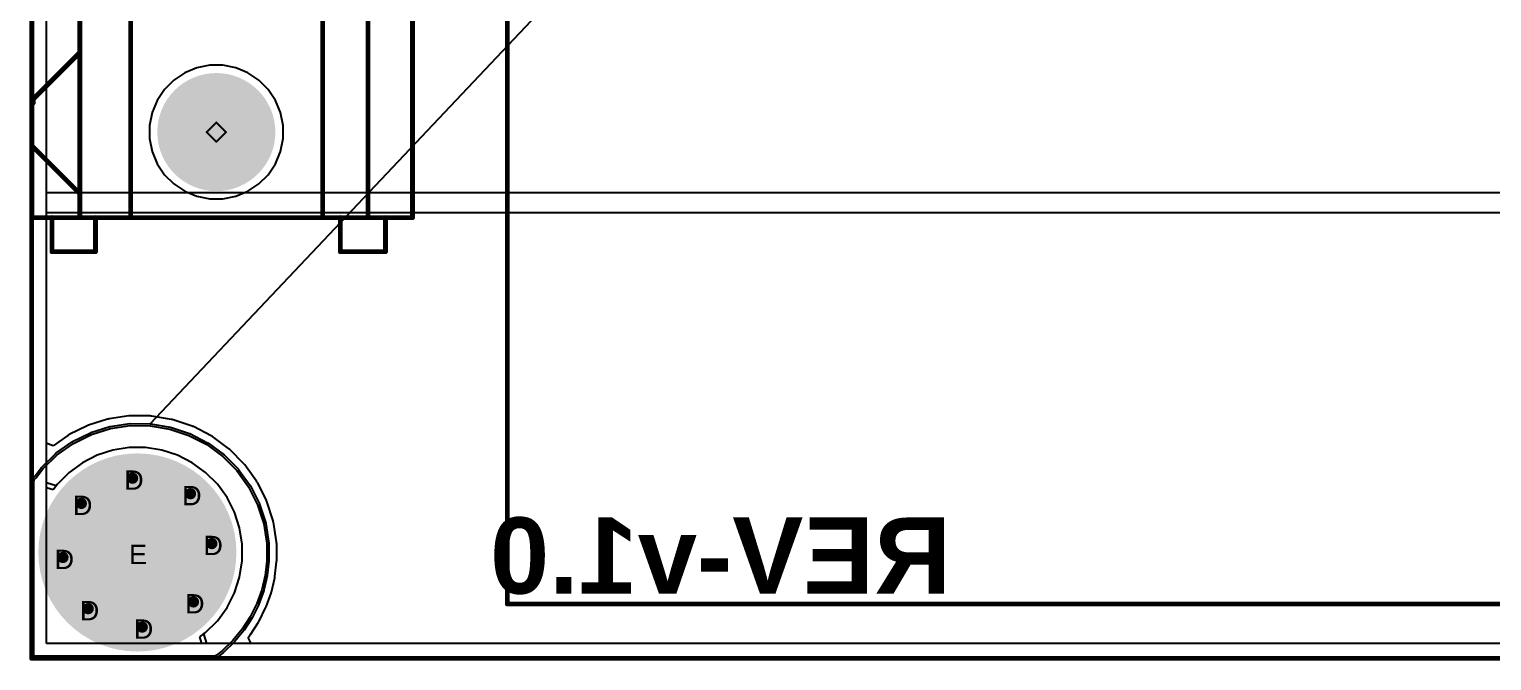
# Model space of a CAD drawing. Header units: inches. Extents: x 0 to 5032, y 0 to 5323.
# Drawn here: x -0.06 to 38.36, y -0.06 to 16.52 of the extents above; entities that cross this region are included whole.
import ezdxf

# ---------------------------------------------------------------- set-up
doc = ezdxf.new("R2010")
doc.units = ezdxf.units.IN
for name, color, linetype in [('Board Outline', 216, 'Continuous'), ('Bottom Layer', 5, 'Continuous'), ('Bottom Overlay', 54, 'Continuous'), ('Bottom Solder', 6, 'Continuous'), ('Dimension', 6, 'Continuous'), ('Drill Drawing', 1, 'Continuous'), ('Layer 1', 16, 'Continuous'), ('Layer 2', 76, 'Continuous'), ('Multi-Layer', 9, 'Continuous'), ('Pad Holes', 156, 'Continuous'), ('Top Layer', 1, 'Continuous'), ('Top Overlay', 2, 'Continuous'), ('Top Solder', 216, 'Continuous'), ('Via Holes', 16, 'Continuous')]:
    doc.layers.add(name, color=color, linetype=linetype)
doc.styles.add('Arial', font='', dxfattribs={"height": 0.2})
doc.styles.add('Arial_Bold', font='', dxfattribs={"height": 0.2})
doc.styles.get('Arial').set_extended_font_data('Arial')
doc.styles.get('Arial_Bold').set_extended_font_data('Arial', bold=True)

# ---------------------------------------------------------------- blocks, each defined once
blk = doc.blocks.new('DB128L_5_08_3P_BK_S_428')
at = {"layer": 'Bottom Layer'}
h = blk.add_hatch(color=5, dxfattribs=at)
edge = h.paths.add_edge_path()
edge.add_arc((-5.08, 0), 1.5, 0, 360)
h = blk.add_hatch(color=5, dxfattribs=at)
edge = h.paths.add_edge_path()
edge.add_arc((0, 0), 1.5, 0, 360)
h = blk.add_hatch(color=5, dxfattribs=at)
edge = h.paths.add_edge_path()
edge.add_arc((5.08, 0), 1.5, 0, 360)
at = {"layer": 'Bottom Solder'}
h = blk.add_hatch(color=6, dxfattribs=at)
edge = h.paths.add_edge_path()
edge.add_arc((-5.08, 0), 1.551, 0, 360)
h = blk.add_hatch(color=6, dxfattribs=at)
edge = h.paths.add_edge_path()
edge.add_arc((0, 0), 1.551, 0, 360)
h = blk.add_hatch(color=6, dxfattribs=at)
edge = h.paths.add_edge_path()
edge.add_arc((5.08, 0), 1.551, 0, 360)
at = {"layer": 'Layer 1'}
h = blk.add_hatch(color=16, dxfattribs=at)
edge = h.paths.add_edge_path()
edge.add_arc((-5.08, 0), 1.5, 0, 360)
h = blk.add_hatch(color=16, dxfattribs=at)
edge = h.paths.add_edge_path()
edge.add_arc((0, 0), 1.5, 0, 360)
h = blk.add_hatch(color=16, dxfattribs=at)
edge = h.paths.add_edge_path()
edge.add_arc((5.08, 0), 1.5, 0, 360)
at = {"layer": 'Layer 2'}
h = blk.add_hatch(color=76, dxfattribs=at)
edge = h.paths.add_edge_path()
edge.add_arc((-5.08, 0), 1.5, 0, 360)
h = blk.add_hatch(color=76, dxfattribs=at)
edge = h.paths.add_edge_path()
edge.add_arc((0, 0), 1.5, 0, 360)
h = blk.add_hatch(color=76, dxfattribs=at)
edge = h.paths.add_edge_path()
edge.add_arc((5.08, 0), 1.5, 0, 360)
at = {"layer": 'Multi-Layer'}
h = blk.add_hatch(color=9, dxfattribs=at)
edge = h.paths.add_edge_path()
edge.add_arc((-5.08, 0), 1.5, 0, 360)
h = blk.add_hatch(color=9, dxfattribs=at)
edge = h.paths.add_edge_path()
edge.add_arc((0, 0), 1.5, 0, 360)
h = blk.add_hatch(color=9, dxfattribs=at)
edge = h.paths.add_edge_path()
edge.add_arc((5.08, 0), 1.5, 0, 360)
at = {"layer": 'Pad Holes'}
h = blk.add_hatch(color=7, dxfattribs=at)
edge = h.paths.add_edge_path()
edge.add_arc((-5.08, 0), 0.8, 0, 360)
h = blk.add_hatch(color=7, dxfattribs=at)
edge = h.paths.add_edge_path()
edge.add_arc((0, 0), 0.8, 0, 360)
h = blk.add_hatch(color=7, dxfattribs=at)
edge = h.paths.add_edge_path()
edge.add_arc((5.08, 0), 0.8, 0, 360)
at = {"layer": 'Top Layer'}
h = blk.add_hatch(color=1, dxfattribs=at)
edge = h.paths.add_edge_path()
edge.add_arc((-5.08, 0), 1.5, 0, 360)
h = blk.add_hatch(color=1, dxfattribs=at)
edge = h.paths.add_edge_path()
edge.add_arc((0, 0), 1.5, 0, 360)
h = blk.add_hatch(color=1, dxfattribs=at)
edge = h.paths.add_edge_path()
edge.add_arc((5.08, 0), 1.5, 0, 360)
at = {"layer": 'Top Solder'}
h = blk.add_hatch(color=216, dxfattribs=at)
edge = h.paths.add_edge_path()
edge.add_arc((-5.08, 0), 1.551, 0, 360)
h = blk.add_hatch(color=216, dxfattribs=at)
edge = h.paths.add_edge_path()
edge.add_arc((0, 0), 1.551, 0, 360)
h = blk.add_hatch(color=216, dxfattribs=at)
edge = h.paths.add_edge_path()
edge.add_arc((5.08, 0), 1.551, 0, 360)
at = {"layer": 'Top Overlay'}
for points in [[(7.327, 5.154, 0.127, 0.127, 0), (-7.733, 5.154, 0.127, 0.127, 0)], [(-7.733, -4.846, 0.127, 0.127, 0), (-7.733, 5.154, 0.127, 0.127, 0)], [(0.465, 5.154, 0.127, 0.127, 0), (-0.78, 5.154, 0.127, 0.127, 0)], [(7.327, -4.846, 0.127, 0.127, 0), (7.327, 5.154, 0.127, 0.127, 0)], [(8.22, 4.446, 0.127, 0.127, 0), (7.325, 4.446, 0.127, 0.127, 0)], [(8.22, 3.257, 0.127, 0.127, 0), (8.22, 4.446, 0.127, 0.127, 0)], [(7.327, 3.983, 0.127, 0.127, 0), (-7.733, 3.983, 0.127, 0.127, 0)], [(8.22, 3.257, 0.127, 0.127, 0), (7.325, 3.257, 0.127, 0.127, 0)], [(7.327, 2.794, 0.127, 0.127, 0), (-7.733, 2.794, 0.127, 0.127, 0)], [(-7.699, -2.249, 0.127, 0.127, 0), (-7.733, -2.215, 0.127, 0.127, 0)], [(7.327, -2.249, 0.127, 0.127, 0), (-7.699, -2.249, 0.127, 0.127, 0)], [(8.22, -3.174, 0.127, 0.127, 0), (7.325, -3.174, 0.127, 0.127, 0)], [(8.22, -4.318, 0.127, 0.127, 0), (8.22, -3.174, 0.127, 0.127, 0)], [(7.274, -3.584, 0.127, 0.127, 0), (-7.656, -3.584, 0.127, 0.127, 0)], [(-7.02, -3.612, 0.127, 0.127, 0), (-7.02, -3.584, 0.127, 0.127, 0)], [(-5.826, -4.806, 0.127, 0.127, 0), (-7.02, -3.612, 0.127, 0.127, 0)], [(-4.836, -4.803, 0.127, 0.127, 0), (-3.616, -3.584, 0.127, 0.127, 0)], [(-2.146, -3.584, 0.127, 0.127, 0), (-2.27, -3.584, 0.127, 0.127, 0)], [(-0.924, -4.806, 0.127, 0.127, 0), (-2.146, -3.584, 0.127, 0.127, 0)], [(0.321, -4.708, 0.127, 0.127, 0), (1.444, -3.584, 0.127, 0.127, 0)], [(4.209, -4.806, 0.127, 0.127, 0), (2.988, -3.584, 0.127, 0.127, 0)], [(5.477, -4.806, 0.127, 0.127, 0), (6.671, -3.612, 0.127, 0.127, 0)], [(6.671, -3.612, 0.127, 0.127, 0), (6.671, -3.584, 0.127, 0.127, 0)], [(8.22, -4.318, 0.127, 0.127, 0), (7.325, -4.318, 0.127, 0.127, 0)], [(-7.703, -4.846, 0.127, 0.127, 0), (7.297, -4.846, 0.127, 0.127, 0)], [(-4.836, -4.806, 0.127, 0.127, 0), (-4.836, -4.803, 0.127, 0.127, 0)], [(0.321, -4.806, 0.127, 0.127, 0), (0.321, -4.708, 0.127, 0.127, 0)], [(4.308, -4.806, 0.127, 0.127, 0), (4.209, -4.806, 0.127, 0.127, 0)]]:
    blk.add_lwpolyline(points, format="xyseb", dxfattribs=at)
for points in [[(-7.765, 5.154, 0.0635, 0.0635, 1), (-7.701, 5.154, 0.0635, 0.0635, 1)], [(-7.765, 5.154, 0.0635, 0.0635, 1), (-7.701, 5.154, 0.0635, 0.0635, 1)], [(-0.811, 5.154, 0.0635, 0.0635, 1), (-0.748, 5.154, 0.0635, 0.0635, 1)], [(0.433, 5.154, 0.0635, 0.0635, 1), (0.497, 5.154, 0.0635, 0.0635, 1)], [(7.295, 5.154, 0.0635, 0.0635, 1), (7.359, 5.154, 0.0635, 0.0635, 1)], [(7.295, 5.154, 0.0635, 0.0635, 1), (7.359, 5.154, 0.0635, 0.0635, 1)], [(7.293, 4.446, 0.0635, 0.0635, 1), (7.357, 4.446, 0.0635, 0.0635, 1)], [(8.188, 4.446, 0.0635, 0.0635, 1), (8.252, 4.446, 0.0635, 0.0635, 1)], [(8.188, 4.446, 0.0635, 0.0635, 1), (8.252, 4.446, 0.0635, 0.0635, 1)], [(-7.765, 3.983, 0.0635, 0.0635, 1), (-7.701, 3.983, 0.0635, 0.0635, 1)], [(7.295, 3.983, 0.0635, 0.0635, 1), (7.359, 3.983, 0.0635, 0.0635, 1)], [(7.293, 3.257, 0.0635, 0.0635, 1), (7.357, 3.257, 0.0635, 0.0635, 1)], [(8.188, 3.257, 0.0635, 0.0635, 1), (8.252, 3.257, 0.0635, 0.0635, 1)], [(8.188, 3.257, 0.0635, 0.0635, 1), (8.252, 3.257, 0.0635, 0.0635, 1)], [(-7.765, 2.794, 0.0635, 0.0635, 1), (-7.701, 2.794, 0.0635, 0.0635, 1)], [(7.295, 2.794, 0.0635, 0.0635, 1), (7.359, 2.794, 0.0635, 0.0635, 1)], [(-7.765, -2.215, 0.0635, 0.0635, 1), (-7.701, -2.215, 0.0635, 0.0635, 1)], [(-7.731, -2.249, 0.0635, 0.0635, 1), (-7.668, -2.249, 0.0635, 0.0635, 1)], [(-7.731, -2.249, 0.0635, 0.0635, 1), (-7.668, -2.249, 0.0635, 0.0635, 1)], [(7.295, -2.249, 0.0635, 0.0635, 1), (7.359, -2.249, 0.0635, 0.0635, 1)], [(7.293, -3.174, 0.0635, 0.0635, 1), (7.357, -3.174, 0.0635, 0.0635, 1)], [(8.188, -3.174, 0.0635, 0.0635, 1), (8.252, -3.174, 0.0635, 0.0635, 1)], [(8.188, -3.174, 0.0635, 0.0635, 1), (8.252, -3.174, 0.0635, 0.0635, 1)], [(-7.688, -3.584, 0.0635, 0.0635, 1), (-7.624, -3.584, 0.0635, 0.0635, 1)], [(-7.052, -3.584, 0.0635, 0.0635, 1), (-6.988, -3.584, 0.0635, 0.0635, 1)], [(-7.052, -3.612, 0.0635, 0.0635, 1), (-6.988, -3.612, 0.0635, 0.0635, 1)], [(-7.052, -3.612, 0.0635, 0.0635, 1), (-6.988, -3.612, 0.0635, 0.0635, 1)], [(-3.648, -3.584, 0.0635, 0.0635, 1), (-3.585, -3.584, 0.0635, 0.0635, 1)], [(-2.302, -3.584, 0.0635, 0.0635, 1), (-2.238, -3.584, 0.0635, 0.0635, 1)], [(-2.178, -3.584, 0.0635, 0.0635, 1), (-2.114, -3.584, 0.0635, 0.0635, 1)], [(-2.178, -3.584, 0.0635, 0.0635, 1), (-2.114, -3.584, 0.0635, 0.0635, 1)], [(1.412, -3.584, 0.0635, 0.0635, 1), (1.476, -3.584, 0.0635, 0.0635, 1)], [(2.956, -3.584, 0.0635, 0.0635, 1), (3.019, -3.584, 0.0635, 0.0635, 1)], [(6.639, -3.584, 0.0635, 0.0635, 1), (6.702, -3.584, 0.0635, 0.0635, 1)], [(6.639, -3.612, 0.0635, 0.0635, 1), (6.702, -3.612, 0.0635, 0.0635, 1)], [(6.639, -3.612, 0.0635, 0.0635, 1), (6.702, -3.612, 0.0635, 0.0635, 1)], [(7.242, -3.584, 0.0635, 0.0635, 1), (7.306, -3.584, 0.0635, 0.0635, 1)], [(7.293, -4.318, 0.0635, 0.0635, 1), (7.357, -4.318, 0.0635, 0.0635, 1)], [(8.188, -4.318, 0.0635, 0.0635, 1), (8.252, -4.318, 0.0635, 0.0635, 1)], [(8.188, -4.318, 0.0635, 0.0635, 1), (8.252, -4.318, 0.0635, 0.0635, 1)], [(-7.765, -4.846, 0.0635, 0.0635, 1), (-7.701, -4.846, 0.0635, 0.0635, 1)], [(-7.735, -4.846, 0.0635, 0.0635, 1), (-7.671, -4.846, 0.0635, 0.0635, 1)], [(-5.858, -4.806, 0.0635, 0.0635, 1), (-5.794, -4.806, 0.0635, 0.0635, 1)], [(-4.867, -4.803, 0.0635, 0.0635, 1), (-4.804, -4.803, 0.0635, 0.0635, 1)], [(-4.867, -4.803, 0.0635, 0.0635, 1), (-4.804, -4.803, 0.0635, 0.0635, 1)], [(-4.867, -4.806, 0.0635, 0.0635, 1), (-4.804, -4.806, 0.0635, 0.0635, 1)], [(-0.956, -4.806, 0.0635, 0.0635, 1), (-0.892, -4.806, 0.0635, 0.0635, 1)], [(0.289, -4.708, 0.0635, 0.0635, 1), (0.352, -4.708, 0.0635, 0.0635, 1)], [(0.289, -4.708, 0.0635, 0.0635, 1), (0.352, -4.708, 0.0635, 0.0635, 1)], [(0.289, -4.806, 0.0635, 0.0635, 1), (0.352, -4.806, 0.0635, 0.0635, 1)], [(4.178, -4.806, 0.0635, 0.0635, 1), (4.241, -4.806, 0.0635, 0.0635, 1)], [(4.178, -4.806, 0.0635, 0.0635, 1), (4.241, -4.806, 0.0635, 0.0635, 1)], [(4.277, -4.806, 0.0635, 0.0635, 1), (4.34, -4.806, 0.0635, 0.0635, 1)], [(5.445, -4.806, 0.0635, 0.0635, 1), (5.509, -4.806, 0.0635, 0.0635, 1)], [(7.265, -4.846, 0.0635, 0.0635, 1), (7.329, -4.846, 0.0635, 0.0635, 1)], [(7.295, -4.846, 0.0635, 0.0635, 1), (7.359, -4.846, 0.0635, 0.0635, 1)]]:
    blk.add_lwpolyline(points, format="xyseb", close=True, dxfattribs=at)

msp = doc.modelspace()

# ---------------------------------------------------------------- hatches: boundary and pattern name
at = {"layer": 'Bottom Layer'}
h = msp.add_hatch(color=5, dxfattribs=at)
edge = h.paths.add_edge_path()
edge.add_arc((2.777, 2.78), 2.5, 0, 360)
h = msp.add_hatch(color=5, dxfattribs=at)
edge = h.paths.add_edge_path()
edge.add_arc((2.65, 4.731), 0.3, 0, 360)
h = msp.add_hatch(color=5, dxfattribs=at)
edge = h.paths.add_edge_path()
edge.add_arc((4.172, 4.324), 0.3, 0, 360)
h = msp.add_hatch(color=5, dxfattribs=at)
edge = h.paths.add_edge_path()
edge.add_arc((1.304, 4.069), 0.3, 0, 360)
h = msp.add_hatch(color=5, dxfattribs=at)
edge = h.paths.add_edge_path()
edge.add_arc((4.732, 3.014), 0.3, 0, 360)
h = msp.add_hatch(color=5, dxfattribs=at)
edge = h.paths.add_edge_path()
edge.add_arc((0.821, 2.649), 0.3, 0, 360)
h = msp.add_hatch(color=5, dxfattribs=at)
edge = h.paths.add_edge_path()
edge.add_arc((1.484, 1.303), 0.3, 0, 360)
h = msp.add_hatch(color=5, dxfattribs=at)
edge = h.paths.add_edge_path()
edge.add_arc((4.25, 1.482), 0.3, 0, 360)
h = msp.add_hatch(color=5, dxfattribs=at)
edge = h.paths.add_edge_path()
edge.add_arc((2.904, 0.82), 0.3, 0, 360)
at = {"layer": 'Bottom Solder'}
h = msp.add_hatch(color=6, dxfattribs=at)
edge = h.paths.add_edge_path()
edge.add_arc((2.777, 2.78), 2.602, 0, 360)
h = msp.add_hatch(color=6, dxfattribs=at)
edge = h.paths.add_edge_path()
edge.add_arc((2.65, 4.731), 0.402, 0, 360)
h = msp.add_hatch(color=6, dxfattribs=at)
edge = h.paths.add_edge_path()
edge.add_arc((4.172, 4.324), 0.402, 0, 360)
h = msp.add_hatch(color=6, dxfattribs=at)
edge = h.paths.add_edge_path()
edge.add_arc((1.304, 4.069), 0.402, 0, 360)
h = msp.add_hatch(color=6, dxfattribs=at)
edge = h.paths.add_edge_path()
edge.add_arc((4.732, 3.014), 0.402, 0, 360)
h = msp.add_hatch(color=6, dxfattribs=at)
edge = h.paths.add_edge_path()
edge.add_arc((0.821, 2.649), 0.402, 0, 360)
h = msp.add_hatch(color=6, dxfattribs=at)
edge = h.paths.add_edge_path()
edge.add_arc((1.484, 1.303), 0.402, 0, 360)
h = msp.add_hatch(color=6, dxfattribs=at)
edge = h.paths.add_edge_path()
edge.add_arc((4.25, 1.482), 0.402, 0, 360)
h = msp.add_hatch(color=6, dxfattribs=at)
edge = h.paths.add_edge_path()
edge.add_arc((2.904, 0.82), 0.402, 0, 360)
at = {"layer": 'Layer 1'}
h = msp.add_hatch(color=16, dxfattribs=at)
edge = h.paths.add_edge_path()
edge.add_arc((2.777, 2.78), 2.5, 0, 360)
h = msp.add_hatch(color=16, dxfattribs=at)
edge = h.paths.add_edge_path()
edge.add_arc((2.65, 4.731), 0.3, 0, 360)
h = msp.add_hatch(color=16, dxfattribs=at)
edge = h.paths.add_edge_path()
edge.add_arc((4.172, 4.324), 0.3, 0, 360)
h = msp.add_hatch(color=16, dxfattribs=at)
edge = h.paths.add_edge_path()
edge.add_arc((1.304, 4.069), 0.3, 0, 360)
h = msp.add_hatch(color=16, dxfattribs=at)
edge = h.paths.add_edge_path()
edge.add_arc((4.732, 3.014), 0.3, 0, 360)
h = msp.add_hatch(color=16, dxfattribs=at)
edge = h.paths.add_edge_path()
edge.add_arc((0.821, 2.649), 0.3, 0, 360)
h = msp.add_hatch(color=16, dxfattribs=at)
edge = h.paths.add_edge_path()
edge.add_arc((1.484, 1.303), 0.3, 0, 360)
h = msp.add_hatch(color=16, dxfattribs=at)
edge = h.paths.add_edge_path()
edge.add_arc((4.25, 1.482), 0.3, 0, 360)
h = msp.add_hatch(color=16, dxfattribs=at)
edge = h.paths.add_edge_path()
edge.add_arc((2.904, 0.82), 0.3, 0, 360)
at = {"layer": 'Layer 2'}
h = msp.add_hatch(color=76, dxfattribs=at)
edge = h.paths.add_edge_path()
edge.add_arc((2.777, 2.78), 2.5, 0, 360)
h = msp.add_hatch(color=76, dxfattribs=at)
edge = h.paths.add_edge_path()
edge.add_arc((2.65, 4.731), 0.3, 0, 360)
h = msp.add_hatch(color=76, dxfattribs=at)
edge = h.paths.add_edge_path()
edge.add_arc((4.172, 4.324), 0.3, 0, 360)
h = msp.add_hatch(color=76, dxfattribs=at)
edge = h.paths.add_edge_path()
edge.add_arc((1.304, 4.069), 0.3, 0, 360)
h = msp.add_hatch(color=76, dxfattribs=at)
edge = h.paths.add_edge_path()
edge.add_arc((4.732, 3.014), 0.3, 0, 360)
h = msp.add_hatch(color=76, dxfattribs=at)
edge = h.paths.add_edge_path()
edge.add_arc((0.821, 2.649), 0.3, 0, 360)
h = msp.add_hatch(color=76, dxfattribs=at)
edge = h.paths.add_edge_path()
edge.add_arc((1.484, 1.303), 0.3, 0, 360)
h = msp.add_hatch(color=76, dxfattribs=at)
edge = h.paths.add_edge_path()
edge.add_arc((4.25, 1.482), 0.3, 0, 360)
h = msp.add_hatch(color=76, dxfattribs=at)
edge = h.paths.add_edge_path()
edge.add_arc((2.904, 0.82), 0.3, 0, 360)
at = {"layer": 'Multi-Layer'}
h = msp.add_hatch(color=9, dxfattribs=at)
edge = h.paths.add_edge_path()
edge.add_arc((2.777, 2.78), 2.5, 0, 360)
at = {"layer": 'Pad Holes'}
h = msp.add_hatch(color=7, dxfattribs=at)
edge = h.paths.add_edge_path()
edge.add_arc((2.777, 2.78), 1.55, 0, 360)
at = {"layer": 'Top Layer'}
h = msp.add_hatch(color=1, dxfattribs=at)
edge = h.paths.add_edge_path()
edge.add_arc((2.777, 2.78), 2.5, 0, 360)
h = msp.add_hatch(color=1, dxfattribs=at)
edge = h.paths.add_edge_path()
edge.add_arc((2.65, 4.731), 0.3, 0, 360)
h = msp.add_hatch(color=1, dxfattribs=at)
edge = h.paths.add_edge_path()
edge.add_arc((4.172, 4.324), 0.3, 0, 360)
h = msp.add_hatch(color=1, dxfattribs=at)
edge = h.paths.add_edge_path()
edge.add_arc((1.304, 4.069), 0.3, 0, 360)
h = msp.add_hatch(color=1, dxfattribs=at)
edge = h.paths.add_edge_path()
edge.add_arc((4.732, 3.014), 0.3, 0, 360)
h = msp.add_hatch(color=1, dxfattribs=at)
edge = h.paths.add_edge_path()
edge.add_arc((0.821, 2.649), 0.3, 0, 360)
h = msp.add_hatch(color=1, dxfattribs=at)
edge = h.paths.add_edge_path()
edge.add_arc((1.484, 1.303), 0.3, 0, 360)
h = msp.add_hatch(color=1, dxfattribs=at)
edge = h.paths.add_edge_path()
edge.add_arc((4.25, 1.482), 0.3, 0, 360)
h = msp.add_hatch(color=1, dxfattribs=at)
edge = h.paths.add_edge_path()
edge.add_arc((2.904, 0.82), 0.3, 0, 360)
at = {"layer": 'Top Solder'}
h = msp.add_hatch(color=216, dxfattribs=at)
edge = h.paths.add_edge_path()
edge.add_arc((2.777, 2.78), 2.602, 0, 360)
h = msp.add_hatch(color=216, dxfattribs=at)
edge = h.paths.add_edge_path()
edge.add_arc((2.65, 4.731), 0.402, 0, 360)
h = msp.add_hatch(color=216, dxfattribs=at)
edge = h.paths.add_edge_path()
edge.add_arc((4.172, 4.324), 0.402, 0, 360)
h = msp.add_hatch(color=216, dxfattribs=at)
edge = h.paths.add_edge_path()
edge.add_arc((1.304, 4.069), 0.402, 0, 360)
h = msp.add_hatch(color=216, dxfattribs=at)
edge = h.paths.add_edge_path()
edge.add_arc((4.732, 3.014), 0.402, 0, 360)
h = msp.add_hatch(color=216, dxfattribs=at)
edge = h.paths.add_edge_path()
edge.add_arc((0.821, 2.649), 0.402, 0, 360)
h = msp.add_hatch(color=216, dxfattribs=at)
edge = h.paths.add_edge_path()
edge.add_arc((1.484, 1.303), 0.402, 0, 360)
h = msp.add_hatch(color=216, dxfattribs=at)
edge = h.paths.add_edge_path()
edge.add_arc((4.25, 1.482), 0.402, 0, 360)
h = msp.add_hatch(color=216, dxfattribs=at)
edge = h.paths.add_edge_path()
edge.add_arc((2.904, 0.82), 0.402, 0, 360)
at = {"layer": 'Via Holes'}
h = msp.add_hatch(color=7, dxfattribs=at)
edge = h.paths.add_edge_path()
edge.add_arc((2.65, 4.731), 0.15, 0, 360)
h = msp.add_hatch(color=7, dxfattribs=at)
edge = h.paths.add_edge_path()
edge.add_arc((4.172, 4.324), 0.15, 0, 360)
h = msp.add_hatch(color=7, dxfattribs=at)
edge = h.paths.add_edge_path()
edge.add_arc((1.304, 4.069), 0.15, 0, 360)
h = msp.add_hatch(color=7, dxfattribs=at)
edge = h.paths.add_edge_path()
edge.add_arc((4.732, 3.014), 0.15, 0, 360)
h = msp.add_hatch(color=7, dxfattribs=at)
edge = h.paths.add_edge_path()
edge.add_arc((0.821, 2.649), 0.15, 0, 360)
h = msp.add_hatch(color=7, dxfattribs=at)
edge = h.paths.add_edge_path()
edge.add_arc((4.25, 1.482), 0.15, 0, 360)
h = msp.add_hatch(color=7, dxfattribs=at)
edge = h.paths.add_edge_path()
edge.add_arc((1.484, 1.303), 0.15, 0, 360)
h = msp.add_hatch(color=7, dxfattribs=at)
edge = h.paths.add_edge_path()
edge.add_arc((2.904, 0.82), 0.15, 0, 360)

# ---------------------------------------------------------------- linework, layer by layer
at = {"layer": 'Board Outline'}
for points in [[(0, 0, 0.127, 0.127, 0), (0, 130, 0.127, 0.127, 0)], [(0, 0, 0.127, 0.127, 0), (100.293, 0, 0.127, 0.127, 0)]]:
    msp.add_lwpolyline(points, format="xyseb", dxfattribs=at)
msp.add_lwpolyline([(-0.032, 0, 0.0635, 0.0635, 1), (0.032, 0, 0.0635, 0.0635, 1)], format="xyseb", close=True, dxfattribs=at)
msp.add_lwpolyline([(-0.032, 0, 0.0635, 0.0635, 1), (0.032, 0, 0.0635, 0.0635, 1)], format="xyseb", close=True, dxfattribs=at)
at = {"layer": 'Bottom Layer'}
for p, q in [((0.388, 4.48), (0.388, 55.344)), ((2.132, 5.466), (1.72, 5.332)), ((2.56, 5.534), (2.132, 5.466)), ((2.994, 5.534), (2.56, 5.534)), ((3.422, 5.466), (2.994, 5.534)), ((3.834, 5.332), (3.422, 5.466)), ((1.334, 5.135), (0.983, 4.88)), ((1.72, 5.332), (1.334, 5.135)), ((4.22, 5.135), (3.834, 5.332)), ((4.571, 4.88), (4.22, 5.135)), ((0.983, 4.88), (0.676, 4.574)), ((4.878, 4.574), (4.571, 4.88)), ((0.566, 4.422), (0.388, 4.48)), ((0.676, 4.574), (0.566, 4.422)), ((5.132, 4.223), (4.878, 4.574)), ((5.329, 3.837), (5.132, 4.223)), ((5.463, 3.425), (5.329, 3.837)), ((5.531, 2.996), (5.463, 3.425)), ((5.531, 2.563), (5.531, 2.996)), ((5.463, 2.135), (5.531, 2.563)), ((5.329, 1.722), (5.463, 2.135)), ((5.132, 1.336), (5.329, 1.722)), ((4.878, 0.986), (5.132, 1.336)), ((4.571, 0.679), (4.878, 0.986)), ((4.416, 0.566), (4.571, 0.679)), ((4.474, 0.388), (4.416, 0.566)), ((71.388, 0.388), (4.474, 0.388))]:
    msp.add_line(p, q, dxfattribs=at)
at = {"layer": 'Dimension'}
for points in [[(12.495, 1.428, 0.127, 0.127, 0), (12.495, 56.688, 0.127, 0.127, 0)], [(12.495, 1.428, 0.127, 0.127, 0), (97.015, 1.428, 0.127, 0.127, 0)]]:
    msp.add_lwpolyline(points, format="xyseb", dxfattribs=at)
msp.add_lwpolyline([(12.463, 1.428, 0.0635, 0.0635, 1), (12.526, 1.428, 0.0635, 0.0635, 1)], format="xyseb", close=True, dxfattribs=at)
msp.add_lwpolyline([(12.463, 1.428, 0.0635, 0.0635, 1), (12.526, 1.428, 0.0635, 0.0635, 1)], format="xyseb", close=True, dxfattribs=at)
at = {"layer": 'Drill Drawing'}
for points in [[(4.597, 13.82, 0.0508, 0.0508, 0), (4.851, 14.074, 0.0508, 0.0508, 0)], [(4.597, 13.82, 0.0508, 0.0508, 0), (4.851, 13.566, 0.0508, 0.0508, 0)], [(4.851, 14.074, 0.0508, 0.0508, 0), (5.105, 13.82, 0.0508, 0.0508, 0)], [(4.851, 13.566, 0.0508, 0.0508, 0), (5.105, 13.82, 0.0508, 0.0508, 0)]]:
    msp.add_lwpolyline(points, format="xyseb", dxfattribs=at)
for points in [[(4.585, 13.82, 0.0254, 0.0254, 1), (4.61, 13.82, 0.0254, 0.0254, 1)], [(4.585, 13.82, 0.0254, 0.0254, 1), (4.61, 13.82, 0.0254, 0.0254, 1)], [(4.839, 14.074, 0.0254, 0.0254, 1), (4.864, 14.074, 0.0254, 0.0254, 1)], [(4.839, 14.074, 0.0254, 0.0254, 1), (4.864, 14.074, 0.0254, 0.0254, 1)], [(5.093, 13.82, 0.0254, 0.0254, 1), (5.118, 13.82, 0.0254, 0.0254, 1)], [(5.093, 13.82, 0.0254, 0.0254, 1), (5.118, 13.82, 0.0254, 0.0254, 1)], [(4.839, 13.566, 0.0254, 0.0254, 1), (4.864, 13.566, 0.0254, 0.0254, 1)], [(4.839, 13.566, 0.0254, 0.0254, 1), (4.864, 13.566, 0.0254, 0.0254, 1)]]:
    msp.add_lwpolyline(points, format="xyseb", close=True, dxfattribs=at)
at = {"layer": 'Layer 1'}
for p, q in [((0.388, 12.227), (0.388, 108.425)), ((85.852, 12.227), (0.388, 12.227)), ((0.388, 0.388), (0.388, 11.709)), ((0.388, 11.709), (85.852, 11.709)), ((71.306, 0.388), (0.388, 0.388))]:
    msp.add_line(p, q, dxfattribs=at)
at = {"layer": 'Layer 2'}
for p, q in [((0.388, 4.61), (0.388, 62.985)), ((4.021, 15.375), (3.733, 15.183)), ((4.34, 15.507), (4.021, 15.375)), ((4.679, 15.574), (4.34, 15.507)), ((5.024, 15.574), (4.679, 15.574)), ((5.363, 15.507), (5.024, 15.574)), ((5.682, 15.375), (5.363, 15.507)), ((5.97, 15.183), (5.682, 15.375)), ((3.733, 15.183), (3.489, 14.939)), ((6.214, 14.939), (5.97, 15.183)), ((3.297, 14.651), (3.165, 14.332)), ((3.489, 14.939), (3.297, 14.651)), ((6.406, 14.651), (6.214, 14.939)), ((6.538, 14.332), (6.406, 14.651)), ((3.165, 14.332), (3.097, 13.993)), ((6.605, 13.993), (6.538, 14.332)), ((3.097, 13.993), (3.097, 13.648)), ((6.605, 13.648), (6.605, 13.993)), ((3.097, 13.648), (3.165, 13.309)), ((6.538, 13.309), (6.605, 13.648)), ((3.165, 13.309), (3.297, 12.99)), ((6.406, 12.99), (6.538, 13.309)), ((3.297, 12.99), (3.489, 12.702)), ((3.489, 12.702), (3.733, 12.458)), ((5.97, 12.458), (6.214, 12.702)), ((6.214, 12.702), (6.406, 12.99)), ((3.733, 12.458), (4.021, 12.266)), ((5.682, 12.266), (5.97, 12.458)), ((4.021, 12.266), (4.34, 12.134)), ((4.34, 12.134), (4.679, 12.066)), ((4.679, 12.066), (5.024, 12.066)), ((5.024, 12.066), (5.363, 12.134)), ((5.363, 12.134), (5.682, 12.266)), ((2.132, 5.466), (1.72, 5.332)), ((2.56, 5.534), (2.132, 5.466)), ((2.994, 5.534), (2.56, 5.534)), ((3.422, 5.466), (2.994, 5.534)), ((3.834, 5.332), (3.422, 5.466)), ((1.334, 5.135), (0.983, 4.88)), ((1.72, 5.332), (1.334, 5.135)), ((4.22, 5.135), (3.834, 5.332)), ((4.571, 4.88), (4.22, 5.135)), ((0.983, 4.88), (0.676, 4.574)), ((4.878, 4.574), (4.571, 4.88)), ((0.642, 4.527), (0.388, 4.61)), ((0.676, 4.574), (0.642, 4.527)), ((5.132, 4.223), (4.878, 4.574)), ((5.329, 3.837), (5.132, 4.223)), ((5.463, 3.425), (5.329, 3.837)), ((5.531, 2.996), (5.463, 3.425)), ((5.531, 2.563), (5.531, 2.996)), ((5.463, 2.135), (5.531, 2.563)), ((5.329, 1.722), (5.463, 2.135)), ((5.132, 1.336), (5.329, 1.722)), ((4.878, 0.986), (5.132, 1.336)), ((4.571, 0.679), (4.878, 0.986)), ((4.521, 0.642), (4.571, 0.679)), ((4.603, 0.388), (4.521, 0.642)), ((71.306, 0.388), (4.603, 0.388))]:
    msp.add_line(p, q, dxfattribs=at)
at = {"layer": 'Top Layer'}
for p, q in [((0.388, 5.671), (0.388, 55.344)), ((1.992, 6.281), (1.491, 6.124)), ((2.013, 6.283), (1.992, 6.281)), ((2.032, 6.29), (2.013, 6.283)), ((2.551, 6.367), (2.032, 6.29)), ((2.572, 6.366), (2.551, 6.367)), ((2.592, 6.37), (2.572, 6.366)), ((3.117, 6.366), (2.592, 6.37)), ((3.137, 6.362), (3.117, 6.366)), ((3.157, 6.362), (3.137, 6.362)), ((3.675, 6.276), (3.157, 6.362)), ((3.694, 6.269), (3.675, 6.276)), ((3.714, 6.266), (3.694, 6.269)), ((4.213, 6.101), (3.714, 6.266)), ((0.949, 5.855), (0.566, 5.584)), ((0.967, 5.863), (0.949, 5.855)), ((0.983, 5.875), (0.967, 5.863)), ((1.454, 6.109), (0.983, 5.875)), ((1.098, 5.643), (1.569, 5.877)), ((1.473, 6.114), (1.454, 6.109)), ((1.491, 6.124), (1.473, 6.114)), ((1.569, 5.877), (2.07, 6.034)), ((2.07, 6.034), (2.589, 6.111)), ((2.589, 6.111), (3.115, 6.107)), ((3.115, 6.107), (3.633, 6.021)), ((3.633, 6.021), (4.131, 5.855)), ((4.131, 5.855), (4.598, 5.614)), ((4.23, 6.091), (4.213, 6.101)), ((4.25, 6.085), (4.23, 6.091)), ((4.717, 5.844), (4.25, 6.085)), ((4.732, 5.831), (4.717, 5.844)), ((4.751, 5.822), (4.732, 5.831)), ((5.174, 5.512), (4.751, 5.822)), ((0.426, 5.636), (0.388, 5.671)), ((0.566, 5.584), (0.426, 5.636)), ((0.67, 5.34), (1.098, 5.643)), ((4.598, 5.614), (5.021, 5.303)), ((5.188, 5.497), (5.174, 5.512)), ((5.205, 5.485), (5.188, 5.497)), ((5.575, 5.112), (5.205, 5.485)), ((0.294, 4.973), (0.67, 5.34)), ((5.021, 5.303), (5.391, 4.93)), ((5.586, 5.095), (5.575, 5.112)), ((5.601, 5.081), (5.586, 5.095)), ((5.908, 4.655), (5.601, 5.081)), ((0.055, 4.648), (0.064, 4.682)), ((0.055, 4.63), (0.055, 4.648)), ((0.055, 1.323), (0.055, 4.63)), ((0.064, 4.682), (0.083, 4.712)), ((0.083, 4.712), (0.109, 4.736)), ((0.109, 4.736), (0.125, 4.744)), ((0.125, 4.744), (0.126, 4.746)), ((0.126, 4.746), (0.129, 4.751)), ((0.129, 4.751), (0.132, 4.756)), ((0.132, 4.756), (0.135, 4.761)), ((0.135, 4.761), (0.136, 4.763)), ((0.136, 4.763), (0.294, 4.973)), ((5.391, 4.93), (5.698, 4.504)), ((5.916, 4.637), (5.908, 4.655)), ((5.929, 4.621), (5.916, 4.637)), ((6.166, 4.152), (5.929, 4.621)), ((5.698, 4.504), (5.935, 4.035)), ((5.935, 4.035), (6.097, 3.536)), ((6.172, 4.133), (6.166, 4.152)), ((6.182, 4.115), (6.172, 4.133)), ((6.343, 3.615), (6.182, 4.115)), ((6.097, 3.536), (6.178, 3.017)), ((6.345, 3.595), (6.343, 3.615)), ((6.352, 3.576), (6.345, 3.595)), ((6.434, 3.057), (6.352, 3.576)), ((6.178, 3.017), (6.178, 2.754)), ((6.178, 2.754), (6.178, 2.561)), ((6.433, 3.037), (6.434, 3.057)), ((6.437, 3.017), (6.433, 3.037)), ((6.437, 2.754), (6.437, 3.017)), ((6.437, 2.561), (6.437, 2.754)), ((6.178, 2.561), (6.134, 2.177)), ((6.391, 2.147), (6.436, 2.531)), ((6.434, 2.546), (6.437, 2.561)), ((6.436, 2.531), (6.434, 2.546)), ((6.134, 2.177), (6.046, 1.8)), ((6.298, 1.741), (6.386, 2.118)), ((6.386, 2.118), (6.387, 2.133)), ((6.387, 2.133), (6.391, 2.147)), ((6.046, 1.8), (5.915, 1.437)), ((6.159, 1.349), (6.289, 1.713)), ((6.289, 1.713), (6.292, 1.728)), ((6.292, 1.728), (6.298, 1.741)), ((0.055, 0.057), (0.055, 1.323)), ((5.915, 1.437), (5.743, 1.09)), ((5.975, 0.975), (6.147, 1.322)), ((6.147, 1.322), (6.151, 1.336)), ((6.151, 1.336), (6.159, 1.349)), ((5.743, 1.09), (5.533, 0.766)), ((5.75, 0.625), (5.96, 0.949)), ((5.96, 0.949), (5.966, 0.963)), ((5.966, 0.963), (5.975, 0.975)), ((5.286, 0.468), (5.007, 0.2)), ((5.533, 0.766), (5.286, 0.468)), ((5.689, 0.549), (5.732, 0.601)), ((5.765, 0.388), (5.689, 0.549)), ((5.732, 0.601), (5.739, 0.614)), ((5.739, 0.614), (5.75, 0.625)), ((71.388, 0.388), (5.765, 0.388)), ((4.776, 0.057), (0.055, 0.057)), ((4.787, 0.057), (4.776, 0.057)), ((4.776, 0.057), (4.776, 0.057)), ((4.807, 0.061), (4.787, 0.057)), ((4.827, 0.067), (4.807, 0.061)), ((4.845, 0.077), (4.827, 0.067)), ((4.853, 0.083), (4.845, 0.077)), ((5.007, 0.2), (4.853, 0.083))]:
    msp.add_line(p, q, dxfattribs=at)
at = {"layer": 'Top Solder'}
for p, q in [((3.115, 6.162), (5032.339, 5323.237)), ((2.062, 6.088), (2.581, 6.166)), ((2.581, 6.166), (2.586, 6.164)), ((2.586, 6.164), (2.59, 6.166)), ((2.59, 6.166), (3.115, 6.162)), ((3.115, 6.162), (3.119, 6.16)), ((3.119, 6.16), (3.124, 6.161)), ((3.124, 6.161), (3.642, 6.075)), ((1.074, 5.693), (1.544, 5.926)), ((1.544, 5.926), (1.549, 5.926)), ((1.549, 5.926), (1.552, 5.929)), ((1.552, 5.929), (2.053, 6.086)), ((2.053, 6.086), (2.058, 6.086)), ((2.058, 6.086), (2.062, 6.088)), ((3.642, 6.075), (3.646, 6.072)), ((3.646, 6.072), (3.65, 6.073)), ((3.65, 6.073), (4.148, 5.907)), ((4.148, 5.907), (4.152, 5.904)), ((4.152, 5.904), (4.156, 5.904)), ((4.156, 5.904), (4.623, 5.663)), ((0.255, 5.012), (0.631, 5.379)), ((0.631, 5.379), (0.636, 5.381)), ((0.636, 5.381), (0.638, 5.385)), ((0.638, 5.385), (1.067, 5.688)), ((1.067, 5.688), (1.071, 5.689)), ((1.071, 5.689), (1.074, 5.693)), ((4.623, 5.663), (4.626, 5.659)), ((4.626, 5.659), (4.63, 5.658)), ((4.63, 5.658), (5.053, 5.347)), ((0.092, 4.796), (0.25, 5.006)), ((0.25, 5.006), (0.254, 5.008)), ((0.254, 5.008), (0.255, 5.012)), ((5.053, 5.347), (5.056, 5.343)), ((5.056, 5.343), (5.06, 5.342)), ((5.06, 5.342), (5.43, 4.969)), ((0, 4.648), (0.003, 4.655)), ((0, 4.63), (0, 4.648)), ((0, 1.323), (0, 4.63)), ((0, 4.63), (0, 4.63)), ((0.002, 4.663), (0.011, 4.697)), ((0.003, 4.655), (0.002, 4.663)), ((0.011, 4.697), (0.016, 4.703)), ((0.016, 4.703), (0.017, 4.711)), ((0.017, 4.711), (0.036, 4.741)), ((0.036, 4.741), (0.042, 4.745)), ((0.042, 4.745), (0.046, 4.752)), ((0.046, 4.752), (0.072, 4.776)), ((0.072, 4.776), (0.079, 4.779)), ((0.079, 4.779), (0.084, 4.785)), ((0.084, 4.785), (0.086, 4.786)), ((0.086, 4.787), (0.089, 4.792)), ((0.086, 4.786), (0.086, 4.787)), ((0.089, 4.792), (0.09, 4.792)), ((0.09, 4.792), (0.091, 4.794)), ((0.091, 4.794), (0.092, 4.796)), ((0.092, 4.796), (0.092, 4.796)), ((5.43, 4.969), (5.431, 4.964)), ((5.431, 4.964), (5.435, 4.962)), ((5.435, 4.962), (5.743, 4.536)), ((5.743, 4.536), (5.744, 4.532)), ((5.744, 4.532), (5.747, 4.529)), ((5.747, 4.529), (5.984, 4.06)), ((5.984, 4.06), (5.985, 4.056)), ((5.985, 4.056), (5.988, 4.052)), ((5.988, 4.052), (6.149, 3.553)), ((6.149, 3.553), (6.149, 3.548)), ((6.149, 3.548), (6.151, 3.544)), ((6.151, 3.544), (6.233, 3.025)), ((6.233, 3.025), (6.232, 3.021)), ((6.232, 3.021), (6.233, 3.017)), ((6.233, 3.017), (6.233, 2.754)), ((6.233, 2.754), (6.233, 2.561)), ((6.233, 2.555), (6.189, 2.171)), ((6.233, 2.561), (6.232, 2.558)), ((6.232, 2.558), (6.233, 2.555)), ((6.187, 2.164), (6.099, 1.788)), ((6.189, 2.171), (6.187, 2.168)), ((6.187, 2.168), (6.187, 2.164)), ((6.097, 1.782), (5.967, 1.418)), ((6.099, 1.788), (6.097, 1.785)), ((6.097, 1.785), (6.097, 1.782)), ((0, 0.057), (0, 1.323)), ((5.964, 1.412), (5.792, 1.066)), ((5.967, 1.418), (5.964, 1.416)), ((5.964, 1.416), (5.964, 1.412)), ((5.789, 1.06), (5.579, 0.736)), ((5.79, 1.064), (5.789, 1.06)), ((5.792, 1.066), (5.79, 1.064)), ((5.324, 0.428), (5.045, 0.161)), ((5.326, 0.431), (5.324, 0.428)), ((5.329, 0.433), (5.326, 0.431)), ((5.575, 0.731), (5.329, 0.433)), ((5.576, 0.734), (5.575, 0.731)), ((5.579, 0.736), (5.576, 0.734)), ((0.016, 0.018), (0, 0.057)), ((0.055, 0.002), (0.016, 0.018)), ((4.776, 0.002), (0.055, 0.002)), ((4.787, 0.002), (4.776, 0.002)), ((4.776, 0.002), (4.776, 0.002)), ((4.791, 0.004), (4.787, 0.002)), ((4.796, 0.003), (4.791, 0.004)), ((4.816, 0.006), (4.796, 0.003)), ((4.82, 0.009), (4.816, 0.006)), ((4.825, 0.009), (4.82, 0.009)), ((4.844, 0.015), (4.825, 0.009)), ((4.848, 0.018), (4.844, 0.015)), ((4.853, 0.019), (4.848, 0.018)), ((4.871, 0.028), (4.853, 0.019)), ((4.874, 0.032), (4.871, 0.028)), ((4.879, 0.033), (4.874, 0.032)), ((4.887, 0.04), (4.879, 0.033)), ((5.041, 0.157), (4.887, 0.04)), ((4.887, 0.04), (4.887, 0.04)), ((5.042, 0.159), (5.041, 0.157)), ((5.045, 0.161), (5.042, 0.159))]:
    msp.add_line(p, q, dxfattribs=at)

# ---------------------------------------------------------------- block references
at = {"rotation": 270}
msp.add_blockref('DB128L_5_08_3P_BK_S_428', (4.851, 18.9), dxfattribs=at)

# ---------------------------------------------------------------- texts
at = {"layer": 'Bottom Overlay', "style": 'Arial_Bold', "text_generation_flag": 2}
msp.add_text('REV-v1.0', height=2, rotation=360, dxfattribs=at).set_placement((24.151, 1.699))
at = {"layer": 'Drill Drawing', "style": 'Arial'}
for s, p in [('D', (2.43, 4.427)), ('D', (1.084, 3.764)), ('D', (3.952, 4.02)), ('D', (4.512, 2.71)), ('D', (0.601, 2.344)), ('E', (2.557, 2.475)), ('D', (4.03, 1.178)), ('D', (1.264, 0.998)), ('D', (2.684, 0.515))]:
    msp.add_text(s, height=0.508, dxfattribs=at).set_placement(p)

doc.saveas('drawing.dxf')
